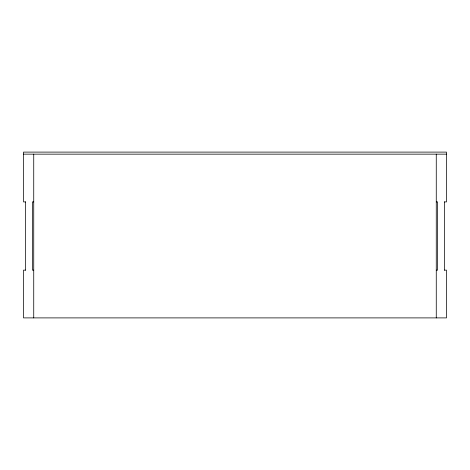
<?xml version="1.0" encoding="UTF-8"?>
<svg xmlns="http://www.w3.org/2000/svg" width="470" height="470" viewBox="0 0 470 470"><rect width="100%" height="100%" fill="white"/><g stroke="black" fill="none" stroke-linecap="round" stroke-linejoin="round"><path stroke-width="0.7" d="M23.5 154.154L446.5 154.154M25.691 201.912L23.5 201.912L23.5 152.104L446.5 152.104L446.5 201.912L444.309 201.912M33.734 201.912L32.371 201.912L32.371 270.138L33.734 270.138M436.266 201.912L437.629 201.912L437.629 270.138L436.266 270.138M25.691 270.138L23.5 270.138L23.5 317.896L446.5 317.896L446.5 270.138L444.309 270.138M444.456 201.912L444.456 270.138M436.266 154.154L436.266 317.896M33.734 154.154L33.734 317.896M25.544 201.912L25.544 270.138"/></g></svg>
